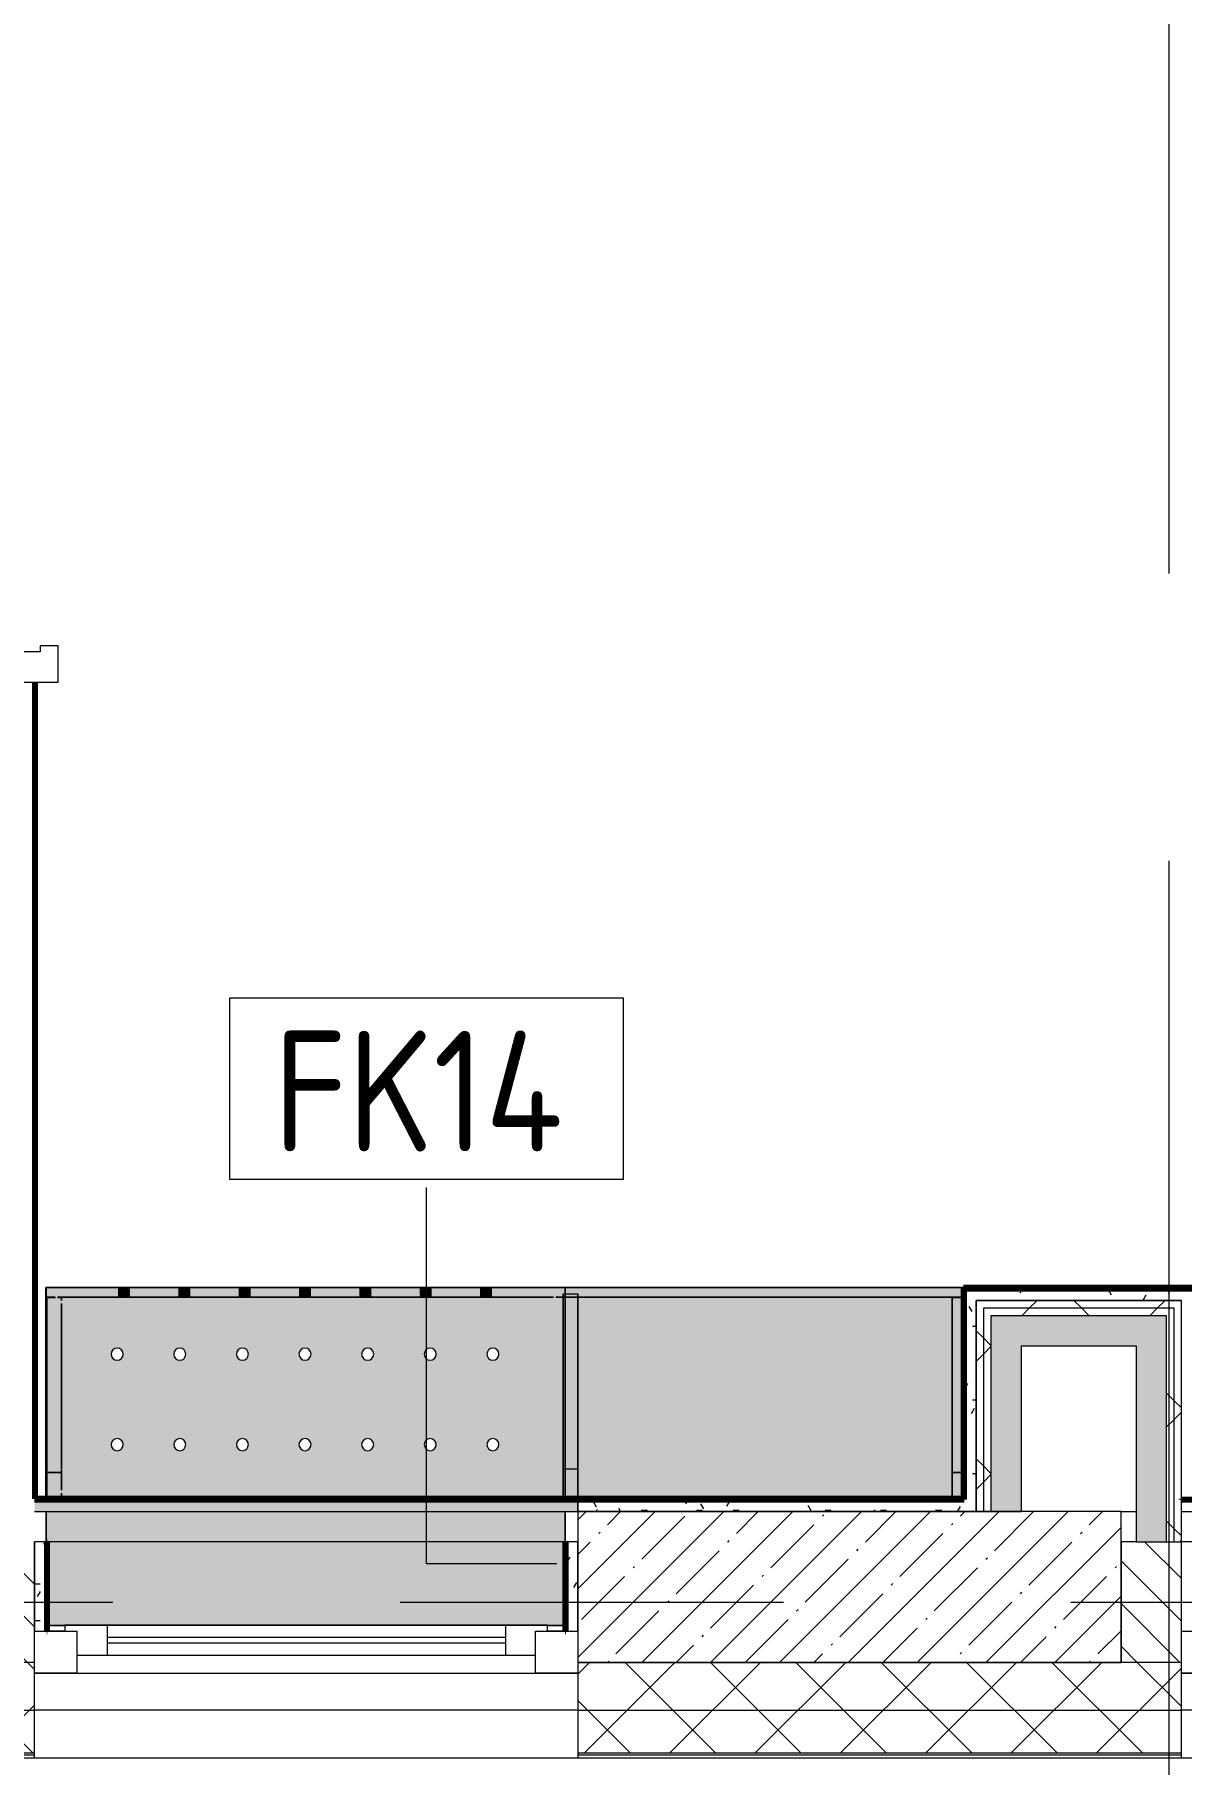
# Model space of a CAD drawing. Header units: millimetres. Extents: x 81711 to 274967, y -8553 to 29000.
# Drawn here: x 119330 to 121230, y -269 to 2598 of the extents above; entities that cross this region are included whole.
import ezdxf

# ---------------------------------------------------------------- set-up
doc = ezdxf.new("R2010")
doc.units = ezdxf.units.MM
doc.linetypes.add('Осевая', pattern=[3175, 635, -476.25, 1587.5, -476.25])
for name, color, linetype, lineweight in [('A-DOOR', 7, 'Continuous', 9), ('A-DOOR-1', 7, 'Continuous', 13), ('A-DOOR-FRAM', 7, 'Continuous', 13), ('A-GLAZ', 7, 'Continuous', 9), ('A-GLAZ-1', 7, 'Continuous', 13), ('A-WALL', 7, 'Continuous', 9), ('A-WALL-IDEN', 7, 'Continuous', 9), ('I-WALL', 7, 'Continuous', 9), ('S-COLS', 7, 'Continuous', 9), ('Оси', 7, 'Continuous', 9), ('Оси-2', 7, 'Осевая', 9)]:
    doc.layers.add(name, color=color, linetype=linetype, lineweight=lineweight)
for name, color, linetype, lineweight, true_color in [('A-WALL-1', 7, 'Continuous', 9, 0xc0c0c0), ('I-WALL-19', 7, 'Continuous', 80, 0xffd2ff), ('I-WALL-5', 7, 'Continuous', 9, 0xc0c0c0), ('I-WALL-6', 7, 'Continuous', 9, 0xcbc7bf), ('I-WALL-8', 7, 'Continuous', 80, 0xff80c0), ('S-WALL-ANLY', 7, 'Continuous', 13, 0x008040), ('S-WALL-ANLY-1', 7, 'Continuous', 5, 0x008040), ('Знаки-2', 9, 'Continuous', 9, 0x808080), ('Знаки-3', 7, 'Continuous', 9, 0xd1cabb), ('Знаки-5', 7, 'Continuous', 9, 0xc1bbaf), ('Знаки-6', 7, 'Continuous', 9, 0xaba79f), ('Знаки-7', 7, 'Continuous', 9, 0xd4ccbd), ('Знаки-8', 7, 'Continuous', 9, 0xccc5b7), ('Знаки-9', 7, 'Continuous', 9, 0xd5cdbe)]:
    doc.layers.add(name, color=color, linetype=linetype, lineweight=lineweight, true_color=true_color)
doc.layers.add('Знаки-4', color=7, linetype='Continuous', lineweight=9, transparency=0.5)
doc.styles.add('GOST Common', font='GOST_Common.ttf', dxfattribs={"width": 0.9, "height": 200})
pattern_1 = [(0, (0, 0), (121.92, 30.48), [10.058, -81.382, 10.058, -81.382, -487.68]), (0, (0, 0), (121.92, 30.48), [-182.88, 10.058, -172.822, 10.058, -81.382, -213.36]), (0, (0, 0), (121.92, 30.48), [-457.2, 10.058, -50.902, 10.058, -142.342]), (120, (45.72, 15.24), (-87.356454, 90.345817), [10.058, -81.382, 10.058, -81.382, -487.68]), (120, (45.72, 15.24), (-87.356454, 90.345817), [-182.88, 10.058, -172.822, 10.058, -81.382, -213.36]), (120, (45.72, 15.24), (-87.356454, 90.345817), [-457.2, 10.058, -50.902, 10.058, -142.342]), (240, (60.96, 76.2), (-34.563546, -120.825817), [10.058, -81.382, 10.058, -81.382, -487.68]), (240, (60.96, 76.2), (-34.563546, -120.825817), [-182.88, 10.058, -172.822, 10.058, -81.382, -213.36]), (240, (60.96, 76.2), (-34.563546, -120.825817), [-457.2, 10.058, -50.902, 10.058, -142.342])]
pattern_2 = [(45, (0, 0), (-106.06602, 106.06602), []), (135, (0, 0), (-106.06602, -106.06602), [])]

# ---------------------------------------------------------------- blocks, each defined once
blk = doc.blocks.new('120_Окно_СКБ_2Ст_Фрамуга сверху - 120_Окно_СКБ_2Ст_2300х2500_h_ ДОО-19727959-План отделки стен 1 этажа в осях 23_1-33')
at = {"layer": 'A-GLAZ'}
for p, q in [((1150, -57), (-1150, -57)), ((-1080, -57), (1080, -57)), ((-1030, -107), (470, -107)), ((640, -107), (1030, -107)), ((-1130, -127), (-1100, -127)), ((470, -117), (-1030, -117)), ((540, -127), (570, -127)), ((540, -127), (570, -127)), ((1030, -117), (640, -117)), ((1100, -127), (1130, -127))]:
    blk.add_line(p, q, dxfattribs=at)
at = {"layer": 'A-GLAZ-1'}
for p, q in [((-1150, -127), (-1150, -57)), ((-1150, -57), (-1080, -57)), ((-1080, -57), (-1080, -127)), ((520, -127), (520, -57)), ((520, -57), (590, -57)), ((590, -57), (590, -127)), ((1080, -127), (1080, -57)), ((1080, -57), (1150, -57)), ((1150, -57), (1150, -127)), ((520, -87), (-1080, -87)), ((-1080, -87), (-1080, -127)), ((-1030, -137), (-1030, -87)), ((470, -137), (470, -87)), ((520, -127), (520, -87)), ((1080, -87), (590, -87)), ((590, -87), (590, -127)), ((640, -137), (640, -87)), ((1030, -137), (1030, -87)), ((1080, -127), (1080, -87)), ((-1080, -127), (-1150, -127)), ((-1080, -127), (-1100, -127)), ((-1100, -127), (-1100, -137)), ((-1100, -137), (540, -137)), ((540, -137), (-1100, -137)), ((590, -127), (520, -127)), ((540, -127), (520, -127)), ((540, -137), (540, -127)), ((590, -127), (570, -127)), ((570, -127), (570, -137)), ((570, -137), (1100, -137)), ((1100, -137), (570, -137)), ((1150, -127), (1080, -127)), ((1100, -127), (1080, -127)), ((1100, -137), (1100, -127))]:
    blk.add_line(p, q, dxfattribs=at)
blk = doc.blocks.new('120_Окно_СКБ_1Ст - 120_Окно_СКБ_1Ст 900х2500_h_ с форточкой-V1-План отделки стен 1 этажа в осях 23_1-33')
at = {"layer": 'A-GLAZ'}
for p, q in [((450, -57), (-450, -57)), ((-330, -107), (330, -107)), ((-430, -127), (-400, -127)), ((330, -117), (-330, -117)), ((400, -127), (430, -127))]:
    blk.add_line(p, q, dxfattribs=at)
at = {"layer": 'A-GLAZ-1'}
for p, q in [((-450, -127), (-450, -57)), ((-450, -57), (-380, -57)), ((-380, -57), (-380, -127)), ((380, -127), (380, -57)), ((380, -57), (450, -57)), ((450, -57), (450, -127)), ((380, -87), (-380, -87)), ((-380, -87), (-380, -127)), ((-330, -137), (-330, -87)), ((330, -137), (330, -87)), ((380, -127), (380, -87)), ((-380, -127), (-450, -127)), ((-380, -127), (-400, -127)), ((-400, -127), (-400, -137)), ((-400, -137), (400, -137)), ((400, -137), (-400, -137)), ((450, -127), (380, -127)), ((400, -127), (380, -127)), ((400, -137), (400, -127))]:
    blk.add_line(p, q, dxfattribs=at)
blk = doc.blocks.new('110_Дверь_СКБ_2Ст - Д-5_п__в составе перегородки _не входит в спец__-32680960-План отделки стен 1 этажа в осях 23_1-33')
at = {"layer": 'A-DOOR'}
for centre, radius, start, end in [((-637.5, 0.5), 900, 0, 90), ((662.5, 0.5), 400, 90, 180)]:
    blk.add_arc(centre, radius, start, end, dxfattribs=at)
at = {"layer": 'A-DOOR-1'}
for p, q in [((-637.5, 900.5), (-637.5, 0.5)), ((-587.5, 900.5), (-637.5, 900.5)), ((-587.5, 0.5), (-587.5, 900.5)), ((662.5, 400.5), (612.5, 400.5)), ((612.5, 400.5), (612.5, 0.5)), ((662.5, 0.5), (662.5, 400.5)), ((-637.5, 0.5), (-587.5, 0.5)), ((612.5, 0.5), (662.5, 0.5))]:
    blk.add_line(p, q, dxfattribs=at)
at = {"layer": 'A-DOOR-FRAM'}
for p, q in [((-672.5, 8.5), (-742.5, 8.5)), ((-742.5, 8.5), (-742.5, 0.5)), ((-742.5, 0.5), (-672.5, 0.5)), ((-637.5, 0.5), (-687.5, 0.5)), ((-687.5, 0.5), (-687.5, -79.5)), ((-672.5, 0.5), (-687.5, 0.5)), ((-687.5, 0.5), (-687.5, -0.5)), ((-672.5, 0.5), (-672.5, 8.5)), ((-672.5, -0.5), (-672.5, 0.5)), ((-637.5, -49.5), (-637.5, 0.5)), ((662.5, 0.5), (662.5, -49.5)), ((712.5, 0.5), (662.5, 0.5)), ((767.5, 8.5), (697.5, 8.5)), ((697.5, 8.5), (697.5, 0.5)), ((712.5, 0.5), (697.5, 0.5)), ((697.5, 0.5), (697.5, -0.5)), ((697.5, 0.5), (767.5, 0.5)), ((712.5, -79.5), (712.5, 0.5)), ((712.5, -0.5), (712.5, 0.5)), ((767.5, 0.5), (767.5, 8.5)), ((-672.5, -0.5), (-742.5, -0.5)), ((-742.5, -0.5), (-742.5, -8.5)), ((-742.5, -8.5), (-672.5, -8.5)), ((-687.5, -0.5), (-672.5, -0.5)), ((-672.5, -8.5), (-672.5, -0.5)), ((697.5, -0.5), (712.5, -0.5)), ((767.5, -0.5), (697.5, -0.5)), ((697.5, -0.5), (697.5, -8.5)), ((697.5, -8.5), (767.5, -8.5)), ((767.5, -8.5), (767.5, -0.5)), ((-627.5, -49.5), (-637.5, -49.5)), ((-627.5, -79.5), (-627.5, -49.5)), ((662.5, -49.5), (652.5, -49.5)), ((652.5, -49.5), (652.5, -79.5)), ((-687.5, -79.5), (-627.5, -79.5)), ((652.5, -79.5), (712.5, -79.5))]:
    blk.add_line(p, q, dxfattribs=at)
blk = doc.blocks.new('Зашивка радиатора_ с перфорацией М1_1 - Зашивка радиатора_ с перфорацией М1_1-V30-План отделки стен 1 этажа в осях 23_1-33')
at = {"layer": 'Знаки-4'}
for points in [[(399, 380), (399, 379.4), (-430, 380), (-429.8, 191.4), (430, 191.4), (429, 380)], [(411.4, -163.9), (-430, -163.9), (-429.8, -179.9), (430, -179.7), (430, -163.9), (411.9, -163.9)], [(-313.1, -163.9), (-319, -163.9), (-318.3, -179.9), (-279, -179.9), (-279.7, -163.9), (-312.8, -163.9)], [(-289, -163.9), (-309, -163.9), (-308.7, -179.9), (-289, -179.9)], [(-190.3, -163.9), (-219, -163.9), (-218.3, -179.9), (-179, -179.9), (-179.7, -163.9), (-189.3, -163.9)], [(-191.9, -163.9), (-209, -163.9), (-208.7, -179.9), (-189, -179.9), (-189.3, -163.9), (-190.3, -163.9)], [(-94, -163.9), (-119, -163.9), (-118.3, -179.9), (-79, -179.9), (-79.7, -163.9), (-93.8, -163.9)], [(-106.1, -163.9), (-109, -163.9), (-108.7, -179.9), (-89, -179.9), (-89.3, -163.9), (-104, -163.9)], [(-108.7, -163.9), (-109, -163.9), (-108.7, -179.9), (-89, -179.9), (-89.3, -163.9), (-107.7, -163.9)], [(1, -163.9), (-19, -163.9), (-18.3, -179.9), (21, -179.9), (20.3, -163.9), (6.2, -163.9)], [(-8.7, -163.9), (-9, -163.9), (-8.7, -179.9), (11, -179.9), (10.7, -163.9), (-7.7, -163.9)], [(81, -163.9), (81.7, -179.9), (121, -179.9), (120.3, -163.9), (81.7, -163.9)], [(101, -163.9), (91, -163.9), (91.3, -179.9), (111, -179.9), (110.7, -163.9), (103.6, -163.9)], [(206, -163.9), (181, -163.9), (181.7, -179.9), (221, -179.9), (220.3, -163.9), (206.2, -163.9)], [(211, -163.9), (191, -163.9), (191.3, -179.9), (211, -179.9)], [(191.3, -163.9), (191, -163.9), (191.3, -179.9), (211, -179.9), (210.7, -163.9), (192.3, -163.9)], [(301, -163.9), (281, -163.9), (281.7, -179.9), (321, -179.9), (320.3, -163.9), (306.2, -163.9)], [(291.3, -163.9), (291, -163.9), (291.3, -179.9), (311, -179.9), (310.7, -163.9), (292.3, -163.9)]]:
    blk.add_hatch(color=256, dxfattribs=at).paths.add_polyline_path(points)
h = blk.add_hatch(color=256, dxfattribs=at)
h.paths.add_polyline_path([(430.2, 166.4), (-430, 166.4), (-429.8, -179.9), (430.2, -179.9), (430.2, 121.8)])
h.paths.add_polyline_path([(-310.3, 90.4), (-305.3, 89), (-301.6, 85.4), (-300.3, 80.4), (-301.6, 75.4), (-305.3, 71.7), (-310.3, 70.4), (-315.3, 71.7), (-318.9, 75.4), (-320.3, 80.4), (-318.9, 85.4), (-315.3, 89), (-312.8, 90)])
h.paths.add_polyline_path([(104.7, 90.4), (109.7, 89), (113.4, 85.4), (114.7, 80.4), (113.4, 75.4), (109.7, 71.7), (104.7, 70.4), (99.7, 71.7), (96.1, 75.4), (94.7, 80.4), (96.1, 85.4), (99.7, 89), (102.2, 90)])
h.paths.add_polyline_path([(-102.8, 90.4), (-97.8, 89), (-94.1, 85.4), (-92.8, 80.4), (-94.1, 75.4), (-97.8, 71.7), (-102.8, 70.4), (-107.8, 71.7), (-111.4, 75.4), (-112.8, 80.4), (-111.4, 85.4), (-107.8, 89), (-105.3, 90)])
h.paths.add_polyline_path([(312.2, 90.4), (317.2, 89), (321.1, 84.8), (322.2, 80.4), (320.9, 75.4), (317.2, 71.7), (312.2, 70.4), (307.2, 71.7), (303.6, 75.4), (302.2, 80.4), (303.6, 85.4), (307.2, 89), (309.7, 90)])
h.paths.add_polyline_path([(1, 90.4), (6, 89), (9.7, 85.4), (11, 80.4), (9.7, 75.4), (6, 71.7), (1, 70.4), (-4, 71.7), (-7.7, 75.4), (-9, 80.4), (-7.7, 85.4), (-4, 89), (-1.6, 90)])
h.paths.add_polyline_path([(208.5, 90.4), (213.5, 89), (217.2, 85.4), (218.5, 80.4), (217.2, 75.4), (213.5, 71.7), (208.5, 70.4), (203.5, 71.7), (199.8, 75.4), (198.5, 80.4), (199.8, 85.4), (203.5, 89), (205.9, 90)])
h.paths.add_polyline_path([(-206.5, 90.4), (-201.5, 89), (-197.8, 85.4), (-196.5, 80.4), (-197.8, 75.4), (-201.5, 71.7), (-206.5, 70.4), (-211.5, 71.7), (-215.2, 75.4), (-216.5, 80.4), (-215.2, 85.4), (-211.5, 89), (-209.1, 90)])
h.paths.add_polyline_path([(312.2, -59.6), (317.2, -61), (321.1, -65.2), (322.2, -69.6), (320.9, -74.6), (317.2, -78.3), (312.2, -79.6), (307.2, -78.3), (303.6, -74.6), (302.2, -69.6), (303.6, -64.6), (307.2, -61), (309.7, -60)])
h.paths.add_polyline_path([(208.5, -59.6), (213.5, -61), (217.2, -64.6), (218.5, -69.6), (217.2, -74.6), (213.5, -78.3), (208.5, -79.6), (203.5, -78.3), (199.8, -74.6), (198.5, -69.6), (199.8, -64.6), (203.5, -61), (205.9, -60)])
h.paths.add_polyline_path([(-310.3, -59.6), (-305.3, -61), (-301.6, -64.6), (-300.3, -69.6), (-301.6, -74.6), (-305.3, -78.3), (-310.3, -79.6), (-315.3, -78.3), (-318.9, -74.6), (-320.3, -69.6), (-318.9, -64.6), (-315.3, -61), (-312.8, -60)])
h.paths.add_polyline_path([(-206.5, -59.6), (-201.5, -61), (-197.8, -64.6), (-196.5, -69.6), (-197.8, -74.6), (-201.5, -78.3), (-206.5, -79.6), (-211.5, -78.3), (-215.2, -74.6), (-216.5, -69.6), (-215.2, -64.6), (-211.5, -61), (-209.1, -60)])
h.paths.add_polyline_path([(104.7, -59.6), (109.7, -61), (113.4, -64.6), (114.7, -69.6), (113.4, -74.6), (109.7, -78.3), (104.7, -79.6), (99.7, -78.3), (96.1, -74.6), (94.7, -69.6), (96.1, -64.6), (99.7, -61), (102.2, -60)])
h.paths.add_polyline_path([(1, -59.6), (6, -61), (9.7, -64.6), (11, -69.6), (9.7, -74.6), (6, -78.3), (1, -79.6), (-4, -78.3), (-7.7, -74.6), (-9, -69.6), (-7.7, -64.6), (-4, -61), (-1.6, -60)])
h.paths.add_polyline_path([(-102.8, -59.6), (-97.8, -61), (-94.1, -64.6), (-92.8, -69.6), (-94.1, -74.6), (-97.8, -78.3), (-102.8, -79.6), (-107.8, -78.3), (-111.4, -74.6), (-112.8, -69.6), (-111.4, -64.6), (-107.8, -61), (-105.3, -60)])
at = {"layer": 'Знаки-2'}
for p, q in [((-401, 380), (-430, 380)), ((-430, 380), (-430, 191.4)), ((429, 380), (399, 380)), ((430, 191.4), (430, 241.4)), ((430.2, -179.9), (430.2, 166.4)), ((-429.8, -179.9), (430.2, -179.9))]:
    blk.add_line(p, q, dxfattribs=at)
for centre, start, end in [((-310.3, 80.4), 0, 180), ((-206.5, 80.4), 0, 180), ((-102.8, 80.4), 0, 180), ((1, 80.4), 0, 180), ((104.7, 80.4), 0, 180), ((208.5, 80.4), 0, 180), ((312.2, 80.4), 0, 180), ((-310.3, 80.4), 180, 0), ((-206.5, 80.4), 180, 360), ((-102.8, 80.4), 180, 0), ((1, 80.4), 180, 0), ((104.7, 80.4), 180, 360), ((208.5, 80.4), 180, 0), ((312.2, 80.4), 180, 0), ((-310.3, -69.6), 0, 180), ((-310.3, -69.6), 180, 0), ((-206.5, -69.6), 0, 180), ((-206.5, -69.6), 180, 0), ((-102.8, -69.6), 0, 180), ((-102.8, -69.6), 180, 0), ((1, -69.6), 0, 180), ((1, -69.6), 180, 0), ((104.7, -69.6), 0, 180), ((104.7, -69.6), 180, 0), ((208.5, -69.6), 0, 180), ((208.5, -69.6), 180, 0), ((312.2, -69.6), 0, 180), ((312.2, -69.6), 180, 0)]:
    blk.add_arc(centre, 10, start, end, dxfattribs=at)
at = {"layer": 'Знаки-3'}
for p, q in [((-430, -163.9), (-430, -169.6)), ((-430, -169.6), (-430, -179.9)), ((-426.8, -163.9), (-429.8, -163.9)), ((-304.2, -163.9), (-307.7, -163.9)), ((-294, -163.9), (-304, -163.9)), ((-290.3, -163.9), (-293.8, -163.9)), ((-204.2, -163.9), (-207.7, -163.9)), ((-194, -163.9), (-204, -163.9)), ((-190.3, -163.9), (-193.8, -163.9)), ((-107.7, -163.9), (-104.2, -163.9)), ((-104.2, -163.9), (-107.7, -163.9)), ((-104, -163.9), (-99, -163.9)), ((-94, -163.9), (-104, -163.9)), ((-99, -163.9), (-94, -163.9)), ((-93.8, -163.9), (-90.3, -163.9)), ((-90.3, -163.9), (-93.8, -163.9)), ((-4.2, -163.9), (-7.7, -163.9)), ((6, -163.9), (-4, -163.9)), ((9.7, -163.9), (6.2, -163.9)), ((95.8, -163.9), (92.3, -163.9)), ((106, -163.9), (96, -163.9)), ((109.7, -163.9), (106.2, -163.9)), ((192.3, -163.9), (195.8, -163.9)), ((195.8, -163.9), (192.3, -163.9)), ((196, -163.9), (201, -163.9)), ((201, -163.9), (196, -163.9)), ((201, -163.9), (206, -163.9)), ((206, -163.9), (201, -163.9)), ((206.2, -163.9), (209.7, -163.9)), ((209.7, -163.9), (206.2, -163.9)), ((295.8, -163.9), (292.3, -163.9)), ((306, -163.9), (296, -163.9)), ((309.7, -163.9), (306.2, -163.9)), ((-307.7, -179.9), (-304.2, -179.9)), ((-304, -179.9), (-294, -179.9)), ((-293.8, -179.9), (-290.3, -179.9)), ((-207.7, -179.9), (-204.2, -179.9)), ((-204, -179.9), (-194, -179.9)), ((-193.8, -179.9), (-190.3, -179.9)), ((-107.7, -179.9), (-104.2, -179.9)), ((-104.2, -179.9), (-107.7, -179.9)), ((-104, -179.9), (-94, -179.9)), ((-94, -179.9), (-104, -179.9)), ((-93.8, -179.9), (-90.3, -179.9)), ((-90.3, -179.9), (-93.8, -179.9)), ((-7.7, -179.9), (-4.2, -179.9)), ((-4, -179.9), (6, -179.9)), ((6.2, -179.9), (9.7, -179.9)), ((92.3, -179.9), (95.8, -179.9)), ((96, -179.9), (106, -179.9)), ((106.2, -179.9), (109.7, -179.9)), ((192.3, -179.9), (195.8, -179.9)), ((195.8, -179.9), (192.3, -179.9)), ((196, -179.9), (206, -179.9)), ((206, -179.9), (196, -179.9)), ((206.2, -179.9), (209.7, -179.9)), ((209.7, -179.9), (206.2, -179.9)), ((292.3, -179.9), (295.8, -179.9)), ((296, -179.9), (306, -179.9)), ((306.2, -179.9), (309.7, -179.9))]:
    blk.add_line(p, q, dxfattribs=at)
at = {"layer": 'Знаки-5'}
for p, q in [((-430, -163.9), (-430, 166.5)), ((-430, -163.9), (-430, -179.9)), ((-429.8, -163.9), (-426.8, -163.9)), ((-414.4, -163.9), (-426.8, -163.9)), ((-394.9, -163.9), (-410.5, -163.9)), ((-319, -163.9), (-394.3, -163.9)), ((-319, -163.9), (-279, -163.9)), ((-279, -163.9), (-319, -163.9)), ((-219, -163.9), (-279, -163.9)), ((-219, -163.9), (-209, -163.9)), ((-209, -163.9), (-219, -163.9)), ((-209, -163.9), (-189, -163.9)), ((-189, -163.9), (-209, -163.9)), ((-189, -163.9), (-179, -163.9)), ((-179, -163.9), (-189, -163.9)), ((-119, -163.9), (-179, -163.9)), ((-119, -163.9), (-109, -163.9)), ((-109, -163.9), (-119, -163.9)), ((-109, -163.9), (-89, -163.9)), ((-89, -163.9), (-109, -163.9)), ((-89, -163.9), (-79, -163.9)), ((-79.7, -163.9), (-89, -163.9)), ((-79, -163.9), (-79.7, -163.9)), ((-19, -163.9), (-79, -163.9)), ((-19, -163.9), (21, -163.9)), ((21, -163.9), (-19, -163.9)), ((81, -163.9), (21, -163.9)), ((81, -163.9), (91, -163.9)), ((91, -163.9), (81, -163.9)), ((91, -163.9), (111, -163.9)), ((111, -163.9), (91, -163.9)), ((111, -163.9), (121, -163.9)), ((121, -163.9), (111, -163.9)), ((181, -163.9), (121, -163.9)), ((181, -163.9), (191, -163.9)), ((191, -163.9), (181, -163.9)), ((191, -163.9), (211, -163.9)), ((211, -163.9), (191, -163.9)), ((211, -163.9), (221, -163.9)), ((221, -163.9), (211, -163.9)), ((281, -163.9), (221, -163.9)), ((281, -163.9), (321, -163.9)), ((321, -163.9), (281, -163.9)), ((394.9, -163.9), (321.1, -163.9)), ((411.1, -163.9), (395.4, -163.9)), ((430, -163.9), (414.9, -163.9)), ((430, -163.9), (430, -179.7)), ((-429.8, -179.9), (-319, -179.9)), ((-319, -179.9), (-279, -179.9)), ((-279, -179.9), (-319, -179.9)), ((-279, -179.9), (-219, -179.9)), ((-219, -179.9), (-209, -179.9)), ((-209, -179.9), (-219, -179.9)), ((-209, -179.9), (-189, -179.9)), ((-189, -179.9), (-209, -179.9)), ((-189, -179.9), (-179, -179.9)), ((-179, -179.9), (-189, -179.9)), ((-179, -179.9), (-119, -179.9)), ((-119, -179.9), (-109, -179.9)), ((-109, -179.9), (-119, -179.9)), ((-109, -179.9), (-89, -179.9)), ((-89, -179.9), (-109, -179.9)), ((-89, -179.9), (-79, -179.9)), ((-79, -179.9), (-89, -179.9)), ((-79, -179.9), (-19, -179.9)), ((-19, -179.9), (21, -179.9)), ((21, -179.9), (-19, -179.9)), ((21, -179.9), (81, -179.9)), ((81, -179.9), (91, -179.9)), ((83.7, -179.9), (81, -179.9)), ((91, -179.9), (83.7, -179.9)), ((91, -179.9), (111, -179.9)), ((111, -179.9), (91, -179.9)), ((111, -179.9), (115.1, -179.9)), ((115.1, -179.9), (111, -179.9)), ((115.1, -179.9), (120.3, -179.9)), ((121, -179.9), (115.1, -179.9)), ((120.3, -179.9), (121, -179.9)), ((121, -179.9), (181, -179.9)), ((181, -179.9), (191, -179.9)), ((191, -179.9), (181, -179.9)), ((191, -179.9), (211, -179.9)), ((211, -179.9), (191, -179.9)), ((211, -179.9), (221, -179.9)), ((221, -179.9), (211, -179.9)), ((221, -179.9), (281, -179.9)), ((281, -179.9), (321, -179.9)), ((321, -179.9), (281, -179.9)), ((321.1, -179.9), (430, -179.9))]:
    blk.add_line(p, q, dxfattribs=at)
at = {"layer": 'Знаки-6'}
for p, q in [((-430, 191.4), (-430, 380)), ((-430, 380), (-401, 380)), ((399, 380), (429, 380)), ((430, 241.4), (430, 191.4)), ((-430, 166.5), (-430, -163.9)), ((430.2, 166.4), (430.2, -179.9)), ((-426.8, -163.9), (-414.4, -163.9)), ((-410.5, -163.9), (-394.9, -163.9)), ((-394.3, -163.9), (394.9, -163.9)), ((395.4, -163.9), (411.1, -163.9)), ((414.9, -163.9), (430, -163.9)), ((430, -179.7), (430, -163.9)), ((430.2, -179.9), (-429.8, -179.9)), ((430, -179.9), (-429.8, -179.9))]:
    blk.add_line(p, q, dxfattribs=at)
for centre, start, end in [((-310.3, 80.4), 0, 180), ((-206.5, 80.4), 0, 180), ((-102.8, 80.4), 0, 180), ((1, 80.4), 0, 180), ((104.7, 80.4), 0, 180), ((208.5, 80.4), 0, 180), ((312.2, 80.4), 0, 180), ((-310.3, 80.4), 180, 360), ((-206.5, 80.4), 180, 360), ((-102.8, 80.4), 180, 360), ((1, 80.4), 180, 360), ((104.7, 80.4), 180, 360), ((208.5, 80.4), 180, 360), ((312.2, 80.4), 180, 0), ((-310.3, -69.6), 0, 180), ((-310.3, -69.6), 180, 360), ((-206.5, -69.6), 0, 180), ((-206.5, -69.6), 180, 360), ((-102.8, -69.6), 0, 180), ((-102.8, -69.6), 180, 360), ((1, -69.6), 0, 180), ((1, -69.6), 180, 360), ((104.7, -69.6), 0, 180), ((104.7, -69.6), 180, 360), ((208.5, -69.6), 0, 180), ((208.5, -69.6), 180, 360), ((312.2, -69.6), 0, 180), ((312.2, -69.6), 180, 360)]:
    blk.add_arc(centre, 10, start, end, dxfattribs=at)
at = {"layer": 'Знаки-7'}
for p, q in [((-104.2, -163.9), (-107.7, -163.9)), ((-94, -163.9), (-104, -163.9)), ((-90.3, -163.9), (-93.8, -163.9)), ((195.8, -163.9), (192.3, -163.9)), ((206, -163.9), (196, -163.9)), ((209.7, -163.9), (206.2, -163.9)), ((-107.7, -179.9), (-104.2, -179.9)), ((-104, -179.9), (-94, -179.9)), ((-93.8, -179.9), (-90.3, -179.9)), ((192.3, -179.9), (195.8, -179.9)), ((196, -179.9), (206, -179.9)), ((206.2, -179.9), (209.7, -179.9))]:
    blk.add_line(p, q, dxfattribs=at)
at = {"layer": 'Знаки-8'}
for p, q in [((-430, -179.9), (-430, -163.9)), ((-430, -169.6), (-430, -179.9)), ((-309, -163.9), (-318.3, -163.9)), ((-309, -163.9), (-308.7, -163.9)), ((-304.2, -163.9), (-309, -163.9)), ((-308.7, -163.9), (-307.7, -163.9)), ((-307.7, -163.9), (-306.1, -163.9)), ((-306.1, -163.9), (-304.2, -163.9)), ((-304, -163.9), (-301.6, -163.9)), ((-294, -163.9), (-304, -163.9)), ((-301.6, -163.9), (-299, -163.9)), ((-299, -163.9), (-294, -163.9)), ((-293.8, -163.9), (-291.9, -163.9)), ((-289, -163.9), (-293.8, -163.9)), ((-291.9, -163.9), (-289, -163.9)), ((-279.7, -163.9), (-289, -163.9)), ((-209, -163.9), (-218.3, -163.9)), ((-207.7, -163.9), (-204.2, -163.9)), ((-204.2, -163.9), (-207.7, -163.9)), ((-204, -163.9), (-194, -163.9)), ((-194, -163.9), (-204, -163.9)), ((-193.8, -163.9), (-190.3, -163.9)), ((-190.3, -163.9), (-193.8, -163.9)), ((-179.7, -163.9), (-189, -163.9)), ((-109, -163.9), (-118.3, -163.9)), ((-109, -163.9), (-104, -163.9)), ((-94, -163.9), (-109, -163.9)), ((-104, -163.9), (-94, -163.9)), ((-94, -163.9), (-89, -163.9)), ((-89, -163.9), (-94, -163.9)), ((-79.7, -163.9), (-89, -163.9)), ((-9, -163.9), (-18.3, -163.9)), ((-9, -163.9), (-6.1, -163.9)), ((-7.7, -163.9), (-9, -163.9)), ((-4.2, -163.9), (-7.7, -163.9)), ((-6.1, -163.9), (-4.2, -163.9)), ((-4, -163.9), (6, -163.9)), ((6, -163.9), (-4, -163.9)), ((6.2, -163.9), (9.7, -163.9)), ((10.7, -163.9), (6.2, -163.9)), ((9.7, -163.9), (11, -163.9)), ((11, -163.9), (10.7, -163.9)), ((20.3, -163.9), (11, -163.9)), ((91, -163.9), (81.7, -163.9)), ((92.3, -163.9), (95.8, -163.9)), ((95.8, -163.9), (92.3, -163.9)), ((96, -163.9), (101, -163.9)), ((101, -163.9), (96, -163.9)), ((101, -163.9), (106, -163.9)), ((106, -163.9), (101, -163.9)), ((106.2, -163.9), (109.7, -163.9)), ((109.7, -163.9), (106.2, -163.9)), ((120.3, -163.9), (111, -163.9)), ((191, -163.9), (181.7, -163.9)), ((191, -163.9), (193.9, -163.9)), ((196, -163.9), (191, -163.9)), ((193.9, -163.9), (198.4, -163.9)), ((198.4, -163.9), (196, -163.9)), ((198.4, -163.9), (208.1, -163.9)), ((203.6, -163.9), (198.4, -163.9)), ((208.1, -163.9), (203.6, -163.9)), ((208.1, -163.9), (209.7, -163.9)), ((210.7, -163.9), (208.1, -163.9)), ((209.7, -163.9), (211, -163.9)), ((211, -163.9), (210.7, -163.9)), ((220.3, -163.9), (211, -163.9)), ((291, -163.9), (281.7, -163.9)), ((291, -163.9), (292.3, -163.9)), ((295.8, -163.9), (291, -163.9)), ((292.3, -163.9), (295.8, -163.9)), ((296, -163.9), (306, -163.9)), ((306, -163.9), (296, -163.9)), ((306.2, -163.9), (311, -163.9)), ((311, -163.9), (306.2, -163.9)), ((320.3, -163.9), (311, -163.9)), ((-318.3, -179.9), (-309, -179.9)), ((-309, -179.9), (-304.2, -179.9)), ((-304.2, -179.9), (-309, -179.9)), ((-304, -179.9), (-301.6, -179.9)), ((-294, -179.9), (-304, -179.9)), ((-301.6, -179.9), (-294, -179.9)), ((-293.8, -179.9), (-289, -179.9)), ((-289, -179.9), (-293.8, -179.9)), ((-289, -179.9), (-279.7, -179.9)), ((-218.3, -179.9), (-209, -179.9)), ((-207.7, -179.9), (-204.2, -179.9)), ((-204.2, -179.9), (-207.7, -179.9)), ((-204, -179.9), (-194, -179.9)), ((-194, -179.9), (-204, -179.9)), ((-193.8, -179.9), (-190.3, -179.9)), ((-190.3, -179.9), (-193.8, -179.9)), ((-189, -179.9), (-179.7, -179.9)), ((-118.3, -179.9), (-109, -179.9)), ((-109, -179.9), (-89, -179.9)), ((-89, -179.9), (-109, -179.9)), ((-89, -179.9), (-79.7, -179.9)), ((-18.3, -179.9), (-9, -179.9)), ((-9, -179.9), (-4.2, -179.9)), ((-4.2, -179.9), (-9, -179.9)), ((-4, -179.9), (-1.6, -179.9)), ((6, -179.9), (-4, -179.9)), ((-1.6, -179.9), (6, -179.9)), ((6.2, -179.9), (11, -179.9)), ((11, -179.9), (6.2, -179.9)), ((11, -179.9), (20.3, -179.9)), ((81.7, -179.9), (91, -179.9)), ((92.3, -179.9), (95.8, -179.9)), ((95.8, -179.9), (92.3, -179.9)), ((96, -179.9), (106, -179.9)), ((106, -179.9), (96, -179.9)), ((106.2, -179.9), (109.7, -179.9)), ((109.7, -179.9), (106.2, -179.9)), ((111, -179.9), (120.3, -179.9)), ((181.7, -179.9), (191, -179.9)), ((191, -179.9), (211, -179.9)), ((211, -179.9), (191, -179.9)), ((211, -179.9), (220.3, -179.9)), ((281.7, -179.9), (291, -179.9)), ((291, -179.9), (295.8, -179.9)), ((293.9, -179.9), (291, -179.9)), ((295.8, -179.9), (293.9, -179.9)), ((296, -179.9), (306, -179.9)), ((303.6, -179.9), (296, -179.9)), ((306, -179.9), (303.6, -179.9)), ((306.2, -179.9), (311, -179.9)), ((311, -179.9), (306.2, -179.9)), ((311, -179.9), (320.3, -179.9))]:
    blk.add_line(p, q, dxfattribs=at)
at = {"layer": 'Знаки-9'}
blk.add_line((-430, -163.9), (-430, -169.6), dxfattribs=at)
blk = doc.blocks.new('Зашивка без перфорации М3 - М3_17-31005486-План отделки стен 1 этажа в осях 23_1-33')
at = {"layer": 'Знаки-4'}
for points in [[(209, 171.4), (-430, 171.4), (-430, -179.9), (230.2, -179.9), (230.2, 166.4), (209, 166.4), (209, 170.4)], [(-16.8, -163.9), (-430, -163.9), (-430, -179.9), (230, -179.9), (230, -163.9)]]:
    blk.add_hatch(color=256, dxfattribs=at).paths.add_polyline_path(points)
at = {"layer": 'Знаки-2'}
for p, q in [((-430, 171.4), (-430, -179.9)), ((230.2, -179.9), (230.2, 166.5)), ((-430, -179.9), (230.2, -179.9))]:
    blk.add_line(p, q, dxfattribs=at)
at = {"layer": 'Знаки-3'}
for p, q in [((230, -163.9), (209.2, -163.9)), ((230, -169.6), (230, -179.9))]:
    blk.add_line(p, q, dxfattribs=at)
at = {"layer": 'Знаки-5'}
for p, q in [((209.2, -163.9), (-430, -163.9)), ((-430, -163.9), (-430, -179.9)), ((-430, -179.9), (230, -179.9))]:
    blk.add_line(p, q, dxfattribs=at)
at = {"layer": 'Знаки-6'}
for p, q in [((-430, -179.9), (-430, 171.4)), ((230.2, 166.5), (230.2, -179.9)), ((-430, -163.9), (230, -163.9)), ((-430, -163.9), (-430, -179.9)), ((230, -179.9), (230, -163.9)), ((230.2, -179.9), (-430, -179.9)), ((230, -179.9), (-430, -179.9))]:
    blk.add_line(p, q, dxfattribs=at)
at = {"layer": 'Знаки-9'}
blk.add_line((230, -163.9), (230, -169.6), dxfattribs=at)
blk = doc.blocks.new('Зашивка_ торцевая панель - Зашивка_ торцевая панель Т2-V44-План отделки стен 1 этажа в осях 23_1-33')
at = {"layer": 'Знаки-4'}
blk.add_hatch(color=256, dxfattribs=at).paths.add_polyline_path([(-416.8, -150), (-406, -150), (-406, 180), (-430, 180), (-430, -150), (-417.1, -150)])
at = {"layer": 'Знаки-5'}
for p, q in [((-430, 180), (-430, -110)), ((-430, 180), (-415.9, 180)), ((-412, 180), (-406, 180)), ((-406, 175), (-406, 180)), ((-406, -105.3), (-406, 169.7)), ((-430, -110), (-430, -150)), ((-408, -110), (-430, -110)), ((-430, -110), (-408, -110)), ((-406, -110), (-407.6, -110)), ((-407.6, -110), (-406, -110)), ((-406, -110), (-406, -106.4)), ((-406, -139.2), (-406, -110)), ((-406, -150), (-406, -144.6))]:
    blk.add_line(p, q, dxfattribs=at)
at = {"layer": 'Знаки-6'}
for p, q in [((-430, -150), (-430, 180)), ((-430, 180), (-415.9, 180)), ((-412, 180), (-406, 180)), ((-406, 180), (-406, 175)), ((-406, 169.7), (-406, -105.3)), ((-406, -106.4), (-406, -139.2)), ((-406, -144.6), (-406, -150))]:
    blk.add_line(p, q, dxfattribs=at)
blk = doc.blocks.new('Зашивка_ торцевая панель - Зашивка_ торцевая панель Т2-V45-План отделки стен 1 этажа в осях 23_1-33')
at = {"layer": 'Знаки-4'}
blk.add_hatch(color=256, dxfattribs=at).paths.add_polyline_path([(-411.3, -155), (-410.3, -155), (-411.3, 180), (-430, 180), (-430, -155)])
at = {"layer": 'Знаки-5'}
for p, q in [((-430, 180), (-430, -110)), ((-430, 180), (-411.3, 180)), ((-430, -110), (-430, -155)), ((-411.3, -110), (-430, -110)), ((-430, -110), (-411.3, -110))]:
    blk.add_line(p, q, dxfattribs=at)
at = {"layer": 'Знаки-6'}
for p, q in [((-430, -155), (-430, 180)), ((-430, 180), (-411.3, 180))]:
    blk.add_line(p, q, dxfattribs=at)
blk = doc.blocks.new('Зашивка_ опоясывающая панель - Зашивка_ опоясывающая панель Т2_1-V57-План отделки стен 1 этажа в осях 23_1-33')
at = {"layer": 'Знаки-4'}
for points in [[(-430, -110), (-406, -110), (-406, 180), (-430, 180), (-430, -79.6)], [(-406, -155.9), (-406, 180), (-430, 180), (-430, -155.9), (-426.8, -155.9)]]:
    blk.add_hatch(color=256, dxfattribs=at).paths.add_polyline_path(points)
at = {"layer": 'Знаки-3'}
for p, q in [((-430, 180), (-430, 174.3)), ((-430, 180), (-427, 180)), ((-426.8, 180), (-406, 180)), ((-406, 174.3), (-406, 180))]:
    blk.add_line(p, q, dxfattribs=at)
at = {"layer": 'Знаки-5'}
for p, q in [((-430, 174.3), (-430, -110)), ((-430, -110), (-430, 174.3)), ((-426.8, 180), (-406, 180)), ((-406, 180), (-406, 174.3)), ((-406, 174.3), (-406, -110)), ((-406, -110), (-406, 174.3)), ((-430, -110), (-430, -156.1)), ((-430, -110), (-427, -110)), ((-430, -110), (-427, -110)), ((-426.8, -110), (-406, -110)), ((-426.8, -110), (-406, -110)), ((-406, -155.9), (-406, -110))]:
    blk.add_line(p, q, dxfattribs=at)
at = {"layer": 'Знаки-6'}
for p, q in [((-430, -156.1), (-430, 180)), ((-430, 180), (-427, 180)), ((-406, 174.3), (-406, -155.9))]:
    blk.add_line(p, q, dxfattribs=at)
at = {"layer": 'Знаки-8'}
for p, q in [((-430, 180), (-430, 174.3)), ((-430, 174.3), (-430, 180)), ((-430, 180), (-427, 180)), ((-430, 180), (-427, 180)), ((-430, 174.3), (-430, -110)), ((-426.8, 180), (-406, 180)), ((-426.8, 180), (-406, 180)), ((-406, 180), (-406, 174.3)), ((-406, 174.3), (-406, 180)), ((-406, -110), (-406, 174.3))]:
    blk.add_line(p, q, dxfattribs=at)
blk = doc.blocks.new('М_стена_0001 - Типоразмер_без рамки-25382661-План отделки стен 1 этажа в осях 23_1-33')
at = {"layer": 'A-WALL-IDEN'}
for p, q in [((3.258, 1.523), (-3.273, 1.523)), ((-3.273, 1.523), (-3.273, -1.477)), ((3.258, -1.477), (3.258, 1.523)), ((-3.273, -1.477), (3.258, -1.477))]:
    blk.add_line(p, q, dxfattribs=at)

msp = doc.modelspace()

# ---------------------------------------------------------------- hatches: boundary and pattern name
at = {"layer": 'A-WALL'}
h = msp.add_hatch(dxfattribs=at)
h.set_pattern_fill('FP_1', color=256, style=0, pattern_type=2)
h.set_pattern_definition([(135, (0, 0), (-35.35534, -35.35534), [])])
h.paths.add_polyline_path([(115980, -100), (117030, -100), (117030, 100), (115980, 100), (115980, -84.9)])
h.paths.add_polyline_path([(123730, -100), (123730, 100), (123530, 100), (123530, -100)])
h.paths.add_polyline_path([(109655, -100), (109830, -100), (109830, 100), (109480, 100), (109480, -100)])
h.paths.add_polyline_path([(105486.8, -100), (106230, -100), (106230, 100), (105180, 100), (105180, -100)])
h.paths.add_polyline_path([(111141.7, -100), (111630, -100), (111630, 100), (110730, 100), (110730, -100), (110809.1, -100)])
h.paths.add_polyline_path([(121230, -100), (121230, 100), (121130, 100), (121130, -100)])
h.paths.add_polyline_path([(119330, -100), (119330, 100), (118830, 100), (118830, -100), (119125.2, -100)])
h.paths.add_polyline_path([(113430, -100), (113680, -100), (113680, 100), (113430, 100)])
h.paths.add_polyline_path([(91930, -100), (92730, -100), (92730, 100), (91930, 100), (91930, -84.9)])
h.paths.add_polyline_path([(102630, -100), (102880, -100), (102880, 100), (102630, 100), (102630, 51.5)])
h.paths.add_polyline_path([(101162.4, -100), (101730, -100), (101730, 100), (100830, 100), (100830, -100)])
h.paths.add_polyline_path([(98105, -100), (98105, 100), (97105, 100), (97105, -100), (97835.9, -100)])
h.paths.add_polyline_path([(94780, -100), (94780, 100), (94530, 100), (94530, -100)])
h = msp.add_hatch(dxfattribs=at)
h.set_pattern_fill('FP_5', color=256, style=0, pattern_type=2)
h.set_pattern_definition([(45, (0, 0), (-70.71068, 70.71068), []), (135, (0, 0), (-70.71068, -70.71068), [])])
h.paths.add_polyline_path([(123782.2, -250), (125080, -250), (125080, -100), (123530, -100), (123530, -250)])
h.paths.add_polyline_path([(115980, -250), (117030, -250), (117030, -100), (115980, -100)])
h.paths.add_polyline_path([(92181, -250), (92730, -250), (92730, -100), (91930, -100), (91930, -250)])
h.paths.add_polyline_path([(109811.2, -250), (109830, -250), (109830, -100), (109480, -100), (109480, -250)])
h.paths.add_polyline_path([(121230, -250), (121230, -100), (120230, -100), (120230, -250), (121121.1, -250)])
h.paths.add_polyline_path([(93630, -250), (94780, -250), (94780, -100), (93630, -100)])
h.paths.add_polyline_path([(107150, -250), (108030, -250), (108030, -100), (107130, -100), (107130, -250)])
h.paths.add_polyline_path([(119330, -250), (119330, -100), (117930, -100), (117930, -250), (119125.2, -250)])
h.paths.add_polyline_path([(97080, -250), (98130, -250), (98130, -100), (97080, -100)])
h.paths.add_polyline_path([(106152.1, -250), (106230, -250), (106230, -100), (105180, -100), (105180, -250), (105819.4, -250)])
h.paths.add_polyline_path([(110730, -250), (111630, -250), (111630, -100), (110730, -100)])
h.paths.add_polyline_path([(99930, -250), (99930, -100), (99030, -100), (99030, -250), (99166.5, -250)])
h.paths.add_polyline_path([(113680, -250), (113680, -100), (112530, -100), (112530, -250), (113470.2, -250)])
h.paths.add_polyline_path([(102880, -250), (102880, -100), (100830, -100), (100830, -250), (102825.6, -250)])
h.paths.add_polyline_path([(89210, -250), (91030, -250), (91030, -100), (89210, -100)])
at = {"layer": 'I-WALL'}
h = msp.add_hatch(dxfattribs=at)
h.set_pattern_fill('FP_64', color=256, style=0, pattern_type=2)
h.set_pattern_definition(pattern_1)
h.paths.add_polyline_path([(120870, 170), (120890, 170), (120890, 520), (120870, 520), (120870, 219.6)])
h = msp.add_hatch(dxfattribs=at)
h.set_pattern_fill('FP_64', color=256, style=0, pattern_type=2)
h.set_pattern_definition(pattern_1)
h.paths.add_polyline_path([(121250, 500), (121250, 520), (120890, 520), (120890, 500), (121230, 500)])
h = msp.add_hatch(dxfattribs=at)
h.set_pattern_fill('FP_67', color=256, style=0, pattern_type=2)
h.set_pattern_definition(pattern_2)
h.paths.add_polyline_path([(121217.5, 487.5), (121217.5, 500), (120890, 500), (120890, 487.5), (121205, 487.5)])
h = msp.add_hatch(dxfattribs=at)
h.set_pattern_fill('FP_67', color=256, style=0, pattern_type=2)
h.set_pattern_definition(pattern_2)
h.paths.add_polyline_path([(120890, 150), (120902.5, 150), (120902.5, 487.5), (120890, 487.5), (120890, 219.6)])
h = msp.add_hatch(dxfattribs=at)
h.set_pattern_fill('FP_67', color=256, style=0, pattern_type=2)
h.set_pattern_definition(pattern_2)
h.paths.add_polyline_path([(121155, 475), (121205, 475), (121205, 487.5), (120902.5, 487.5), (120902.5, 475), (121121.1, 475)])
h = msp.add_hatch(dxfattribs=at)
h.set_pattern_fill('FP_67', color=256, style=0, pattern_type=2)
h.set_pattern_definition(pattern_2)
h.paths.add_polyline_path([(121217.5, 100), (121217.5, 487.5), (121205, 487.5), (121205, 100)])
h = msp.add_hatch(dxfattribs=at)
h.set_pattern_fill('FP_67', color=256, style=0, pattern_type=2)
h.set_pattern_definition(pattern_2)
h.paths.add_polyline_path([(121217.5, 100), (121230, 100), (121230, 500), (121217.5, 500), (121217.5, 219.6)])
h = msp.add_hatch(dxfattribs=at)
h.set_pattern_fill('FP_67', color=256, style=0, pattern_type=2)
h.set_pattern_definition(pattern_2)
h.paths.add_polyline_path([(120902.5, 150), (120915, 150), (120915, 475), (120902.5, 475), (120902.5, 219.6)])
for points in [[(120915, 425), (121155, 425), (121155, 475), (120915, 475)], [(121205, 100), (121205, 475), (121155, 475), (121155, 100)], [(120915, 150), (120965, 150), (120965, 425), (120915, 425), (120915, 219.6)]]:
    msp.add_hatch(color=256, dxfattribs=at).paths.add_polyline_path(points)
h = msp.add_hatch(color=256, dxfattribs=at)
h.paths.add_polyline_path([(118830, 125), (119290, 125), (119290, 175), (118830, 175)])
h.paths.add_polyline_path([(120230, 150), (120230, 175), (119330, 175), (119330, 150), (119790.5, 150)])
h = msp.add_hatch(dxfattribs=at)
h.set_pattern_fill('FP_64', color=256, style=0, pattern_type=2)
h.set_pattern_definition(pattern_1)
h.paths.add_polyline_path([(120890, 150), (120890, 170), (120230, 170), (120230, 150), (120455.8, 150)])
h = msp.add_hatch(dxfattribs=at)
h.set_pattern_fill('FP_64', color=256, style=0, pattern_type=2)
h.set_pattern_definition(pattern_1)
h.paths.add_polyline_path([(119330, -48), (119350, -48), (119350, 100), (119330, 100), (119330, 67.3)])
h = msp.add_hatch(dxfattribs=at)
h.set_pattern_fill('FP_64', color=256, style=0, pattern_type=2)
h.set_pattern_definition(pattern_1)
h.paths.add_polyline_path([(120210, -48), (120230, -48), (120230, 100), (120210, 100)])
at = {"layer": 'S-COLS'}
h = msp.add_hatch(dxfattribs=at)
h.set_pattern_fill('FP_2', color=256, style=0, pattern_type=2)
h.set_pattern_definition([(45, (0, 0), (-57.024626, 57.024626), []), (45, (57.025, 0), (-57.024626, 57.024626), [100.806, -20.161, 3.353, -16.808])])
h.paths.add_polyline_path([(121121.1, -100), (121130, -100), (121130, 150), (120230, 150), (120230, -100), (120455.8, -100)])

# ---------------------------------------------------------------- linework, layer by layer
at = {"layer": 'A-WALL'}
for p, q in [((120902.5, 487.5), (121217.5, 487.5)), ((120902.5, 150), (120902.5, 487.5)), ((121217.5, 487.5), (121217.5, 100)), ((120915, 475), (121205, 475)), ((120915, 150), (120915, 475)), ((121205, 475), (121205, 100)), ((121230, -100), (121130, -100)), ((117930, -250), (119330, -250)), ((117930, -253), (119330, -253)), ((120230, -250), (121230, -250)), ((120230, -253), (121230, -253))]:
    msp.add_line(p, q, dxfattribs=at)
at = {"layer": 'A-WALL-1'}
for p, q in [((119330, -258), (119330, 100)), ((121155, 100), (121130, 100)), ((121130, 100), (121130, -100)), ((121230, -258), (121230, 100)), ((119330, -100), (117930, -100)), ((121130, -100), (120230, -100)), ((120230, -100), (120230, -258)), ((112530, -258), (125238, -258))]:
    msp.add_line(p, q, dxfattribs=at)
at = {"layer": 'A-WALL-IDEN'}
for p, q in [((119979.2, 63.7), (119979.2, 687.2)), ((120195.4, 63.7), (119979.2, 63.7))]:
    msp.add_line(p, q, dxfattribs=at)
at = {"layer": 'I-WALL-19'}
for p, q in [((119350, 100), (119350, -48)), ((119351, 100), (119350, 100)), ((119351, -48), (119351, 100)), ((120209, 100), (120209, -48)), ((120210, 100), (120209, 100)), ((120210, -48), (120210, 100)), ((119350, -48), (119351, -48)), ((120209, -48), (120210, -48))]:
    msp.add_line(p, q, dxfattribs=at)
at = {"layer": 'I-WALL-5'}
for p, q in [((121230, 500), (120890, 500)), ((120890, 500), (120890, 150)), ((120890, 150), (120890, 500)), ((120890, 500), (121230, 500)), ((121230, 100), (121230, 500)), ((120965, 425), (121155, 425)), ((120965, 150), (120965, 425)), ((121155, 425), (121155, 100)), ((120230, 175), (119330, 175)), ((120230, 150), (120230, 175)), ((119330, 150), (120230, 150)), ((120230, 170), (120230, 150)), ((120230, 150), (120890, 150)), ((120890, 150), (120965, 150)), ((121130, 150), (121155, 150)), ((119330, 100), (119330, -48)), ((119350, 100), (119330, 100)), ((120230, 100), (120210, 100)), ((120230, -48), (120230, 100)), ((121155, 100), (121230, 100)), ((121250, 100), (121230, 100)), ((119330, -48), (119350, -48)), ((120210, -48), (120230, -48)), ((121230, -48), (121250, -48))]:
    msp.add_line(p, q, dxfattribs=at)
at = {"layer": 'I-WALL-6'}
for p, q in [((121230, 150), (123730, 150)), ((120209, 100), (119350, 100))]:
    msp.add_line(p, q, dxfattribs=at)
at = {"layer": 'I-WALL-8'}
for p, q in [((119331, 171), (119331, 1525)), ((120869, 521), (120869, 171)), ((121251, 521), (120869, 521)), ((120870, 170), (120870, 520)), ((120870, 520), (121250, 520)), ((119330, 170), (120870, 170)), ((120869, 171), (119331, 171)), ((121230, 171), (121230, 170)), ((121230, 170), (124809, 170))]:
    msp.add_line(p, q, dxfattribs=at)
at = {"layer": 'S-COLS'}
for p, q in [((121130, 150), (120230, 150)), ((120230, 150), (120230, -100)), ((121130, 100), (121130, 150)), ((121130, -100), (121130, 100)), ((120230, -100), (121130, -100))]:
    msp.add_line(p, q, dxfattribs=at)
at = {"layer": 'S-WALL-ANLY'}
for p, q in [((120230, -179), (119330, -179)), ((123530, -179), (121230, -179))]:
    msp.add_line(p, q, dxfattribs=at)
at = {"layer": 'S-WALL-ANLY-1'}
for p, q in [((117930, -179), (119330, -179)), ((120230, -179), (121230, -179))]:
    msp.add_line(p, q, dxfattribs=at)
at = {"layer": 'Оси'}
msp.add_line((121210, -1906.3), (121210, 593.7), dxfattribs=at)
at = {"layer": 'Оси-2'}
for p, q in [((121210, 593.7), (121210, 19415.1)), ((85010.7, 0), (122760, 0))]:
    msp.add_line(p, q, dxfattribs=at)

# ---------------------------------------------------------------- block references
at = {"layer": 'A-DOOR', "rotation": 90}
msp.add_blockref('110_Дверь_СКБ_2Ст - Д-5_п__в составе перегородки _не входит в спец__-32680960-План отделки стен 1 этажа в осях 23_1-33', (119289.5, 2212.5), dxfattribs=at)
at = {"layer": 'A-GLAZ', "rotation": 180}
for name, p in [('120_Окно_СКБ_1Ст - 120_Окно_СКБ_1Ст 900х2500_h_ с форточкой-V1-План отделки стен 1 этажа в осях 23_1-33', (119780, -175)), ('120_Окно_СКБ_2Ст_Фрамуга сверху - 120_Окно_СКБ_2Ст_2300х2500_h_ ДОО-19727959-План отделки стен 1 этажа в осях 23_1-33', (122380, -175))]:
    msp.add_blockref(name, p, dxfattribs=at)
at = {"layer": 'A-WALL-IDEN', "xscale": 99.99999999999993, "yscale": 99.99999999999993, "zscale": 99.99999999999993}
msp.add_blockref('М_стена_0001 - Типоразмер_без рамки-25382661-План отделки стен 1 этажа в осях 23_1-33', (119980, 848.8), dxfattribs=at)
at = {"layer": 'Знаки-3', "rotation": 180}
msp.add_blockref('Зашивка без перфорации М3 - М3_17-31005486-План отделки стен 1 этажа в осях 23_1-33', (120439, 341.4), dxfattribs=at)
at = {"layer": 'Знаки-5', "rotation": 180}
msp.add_blockref('Зашивка радиатора_ с перфорацией М1_1 - Зашивка радиатора_ с перфорацией М1_1-V30-План отделки стен 1 этажа в осях 23_1-33', (119779, 341.4), dxfattribs=at)
at = {"layer": 'Знаки-5'}
for name, p in [('Зашивка_ торцевая панель - Зашивка_ торцевая панель Т2-V44-План отделки стен 1 этажа в осях 23_1-33', (119780.3, 325)), ('Зашивка_ торцевая панель - Зашивка_ торцевая панель Т2-V45-План отделки стен 1 этажа в осях 23_1-33', (121280.3, 325))]:
    msp.add_blockref(name, p, dxfattribs=at)
at = {"layer": 'Знаки-6'}
msp.add_blockref('Зашивка_ опоясывающая панель - Зашивка_ опоясывающая панель Т2_1-V57-План отделки стен 1 этажа в осях 23_1-33', (120635.8, 330.9), dxfattribs=at)

# ---------------------------------------------------------------- texts
at = {"layer": 'A-WALL-IDEN', "insert": (119725.5, 946.8), "char_height": 200, "width": 627.721, "attachment_point": 1, "style": 'GOST Common'}
msp.add_mtext('FK14', dxfattribs=at)

doc.saveas('drawing.dxf')
